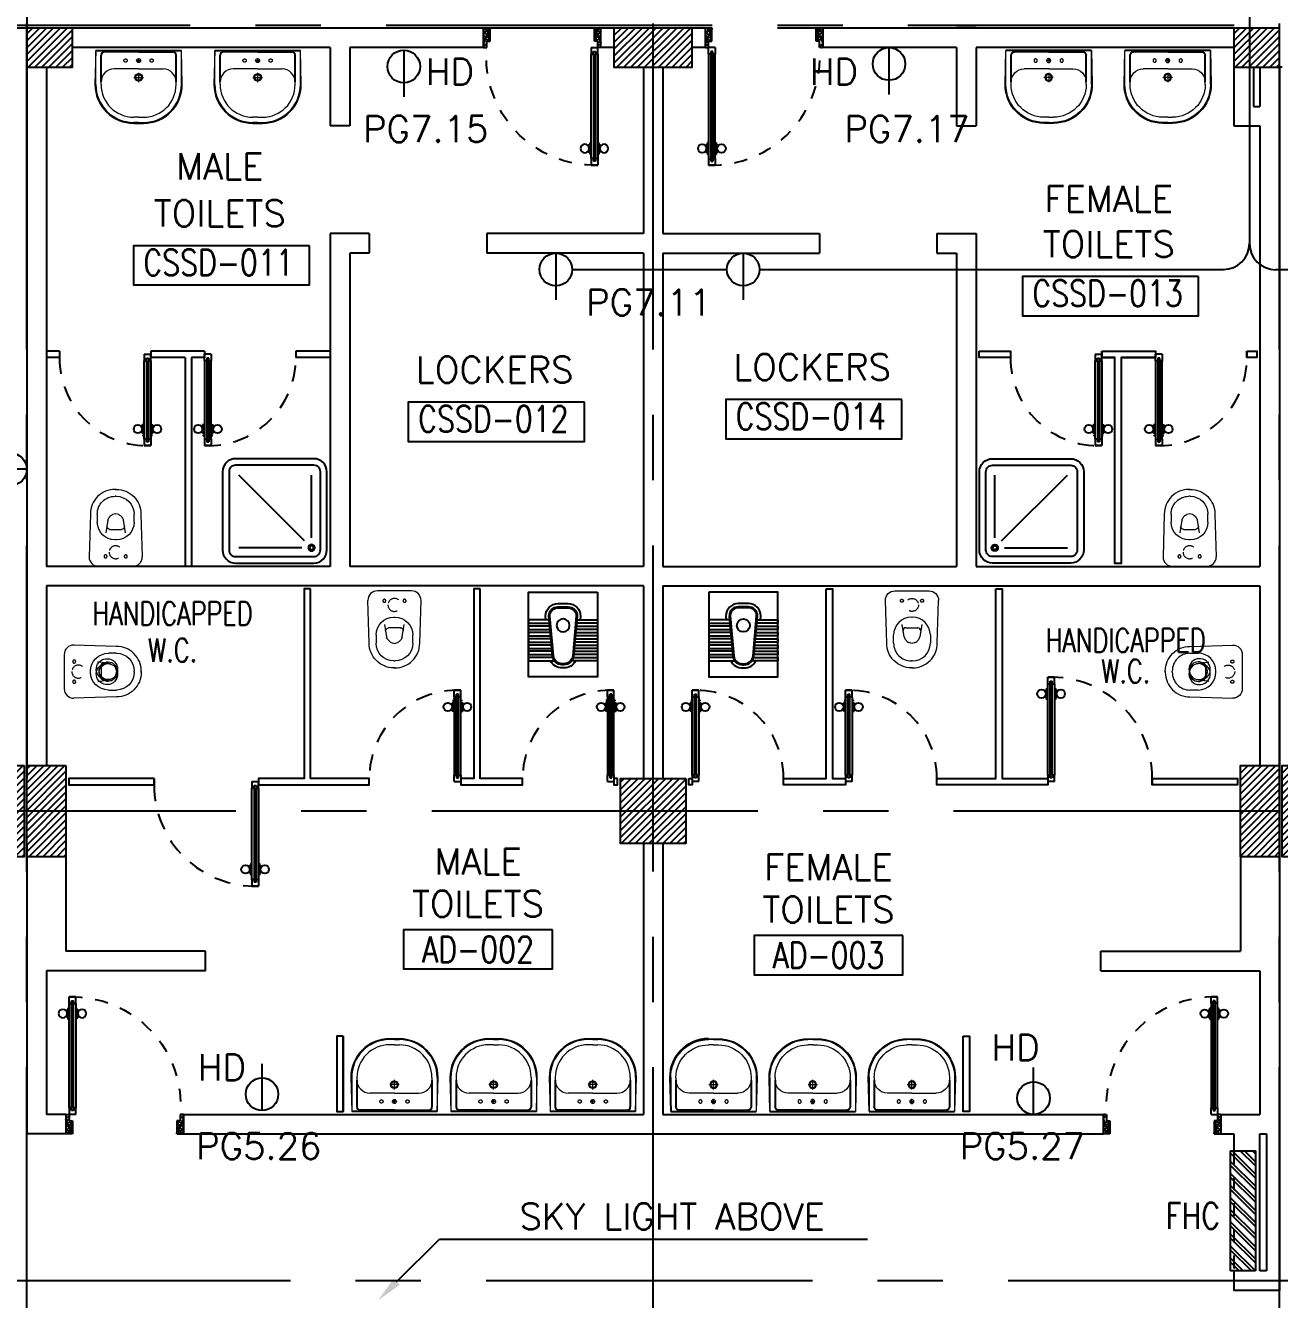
# Model space of a CAD drawing. Extents: x 0 to 93.3, y -13.5 to 76.8.
# Drawn here: x 38.99 to 48.6, y 23.26 to 33.02 of the extents above; entities that cross this region are included whole.
import ezdxf
from ezdxf.enums import TextEntityAlignment as Align

# ---------------------------------------------------------------- set-up
doc = ezdxf.new("R2010")
doc.units = 0
doc.header["$MEASUREMENT"] = 0
for name, pattern in [('CENTERX2', [4, 2.5, -0.5, 0.5, -0.5]), ('DASHED', [0.75, 0.5, -0.25]), ('HIDDEN', [0.375, 0.25, -0.125]), ('HIDDEN2', [0.1875, 0.125, -0.0625])]:
    doc.linetypes.add(name, pattern=pattern)
doc.layers.get('0').update_dxf_attribs({"color": 11, "linetype": 'CONTINUOUS'})
for name, color, linetype in [('A-JEERI', 11, 'CONTINUOUS'), ('AXES', 11, 'CENTERX2'), ('COL', 11, 'CONTINUOUS'), ('DOOR', 11, 'CONTINUOUS'), ('E-CLINE', 4, 'CONTINUOUS'), ('E-SOCKETS', 4, 'CONTINUOUS'), ('E-TRXT', 4, 'CONTINUOUS'), ('EJ', 11, 'CONTINUOUS'), ('FHC', 11, 'CONTINUOUS'), ('FIX', 11, 'CONTINUOUS'), ('HAT', 11, 'CONTINUOUS'), ('PART', 11, 'CONTINUOUS'), ('RM-BOX', 11, 'CONTINUOUS'), ('RM-IND', 11, 'CONTINUOUS'), ('RM-NAME', 11, 'CONTINUOUS'), ('RM-NO', 11, 'CONTINUOUS'), ('WALL', 11, 'CONTINUOUS')]:
    doc.layers.add(name, color=color, linetype=linetype)
doc.styles.add('ROMANS', font='ROMANS.shx', dxfattribs={"width": 0.6})

# ---------------------------------------------------------------- blocks, each defined once
blk = doc.blocks.new('DOOR90')
at = {"layer": 'DOOR', "color": 7, "linetype": 'ByBlock'}
for p, q in [((-150, 0), (0, 0)), ((-150, 0), (-150, -25)), ((0, -50), (-113.7, 0)), ((0, -50), (-40.1, 0)), ((0, -50), (0, 0)), ((-1000, -25), (-1050, -25)), ((-1050, -75), (-1050, -25)), ((-1050, -25), (-1050, -75)), ((-1000, -75), (-1050, -75)), ((-1000, -42), (-1020, -42)), ((-1020, -42), (-1020, -58)), ((-1000, -58), (-1020, -58)), ((-1000, -25), (-1000, -42)), ((-1000, -58), (-1000, -75)), ((-877.6, -17.8), (-967.6, -17.8)), ((-967.6, -25), (-967.6, -17.8)), ((-967.6, -75), (-967.6, -82.2)), ((-877.6, -82.2), (-967.6, -82.2)), ((-955, -8.8), (-890.2, -8.8)), ((-955, -17.8), (-955, -8.8)), ((-955, -17.8), (-890.2, -17.8)), ((-955, -82.2), (-890.2, -82.2)), ((-955, -82.2), (-955, -91.2)), ((-955, -91.2), (-890.2, -91.2)), ((-890.2, -17.8), (-890.2, -8.8)), ((-890.2, -82.2), (-890.2, -91.2)), ((-877.6, -25), (-877.6, -17.8)), ((-877.6, -75), (-877.6, -82.2)), ((-200, -25), (-150, -25)), ((-200, -42), (-200, -25)), ((-180, -42), (-200, -42)), ((-200, -58), (-180, -58)), ((-200, -75), (-200, -58)), ((-150, -75), (-200, -75)), ((-180, -58), (-180, -42)), ((-150, -25), (-100, -25)), ((-150, -75), (-150, -25)), ((-100, -25), (-100, -50)), ((0, -50), (-100, -36.6)), ((-100, -50), (0, -50)), ((-150, -875), (-100, -875)), ((-150, -900), (-150, -875)), ((0, -850), (-113.7, -900)), ((-100, -875), (-100, -850)), ((0, -850), (-100, -863.4)), ((-100, -850), (0, -850)), ((0, -850), (-40.1, -900)), ((0, -850), (0, -900)), ((-150, -900), (0, -900)), ((0, -900), (-150, -900))]:
    blk.add_line(p, q, dxfattribs=at)
at = {"layer": 'DOOR', "linetype": 'ByBlock'}
for p, q in [((-200, -25), (-1000, -25)), ((-200, -42), (-1000, -42)), ((-200, -58), (-1000, -58)), ((-1000, -75), (-200, -75))]:
    blk.add_line(p, q, dxfattribs=at)
at = {"layer": 'DOOR', "color": 7, "linetype": 'ByBlock'}
for centre in [(-922.6, 23.5), (-922.6, -123.5)]:
    blk.add_circle(centre, 32.4, dxfattribs=at)
for centre, radius, start, end in [((0, -50), 154.4, 161.10529, 166.28577), ((0, -50), 94.4, 148.01819, 180), ((0, -50), 134.4, 158.15985, 169.28002), ((0, -50), 114.4, 154.08384, 167.37743), ((0, -50), 74.4, 137.77643, 180), ((0, -50), 54.4, 113.20738, 180), ((0, -50), 34.4, 90, 180), ((0, -50), 14.4, 90, 180), ((0, -850), 134.4, 190.71998, 201.84015), ((0, -850), 94.4, 180, 211.98181), ((0, -850), 74.4, 180, 222.22357), ((0, -850), 54.4, 180, 246.79262), ((0, -850), 34.4, 180, 270), ((0, -850), 14.4, 180, 270), ((0, -850), 154.4, 193.71423, 198.89471)]:
    blk.add_arc(centre, radius, start, end, dxfattribs=at)
at = {"layer": 'DOOR', "linetype": 'HIDDEN', "ltscale": 0.5}
blk.add_arc((-222.2, -50), 828.2, 178.27012, 275.00304, dxfattribs=at)
blk = doc.blocks.new('WC')
at = {"layer": 'FIX', "lineweight": 20}
for p, q in [((475, 140.8), (538, 140.8)), ((339, 4.8), (339, -4.8)), ((394.8, 75.7), (490.4, 60.1)), ((533.7, 24.2), (539.5, 0)), ((539.5, 0), (533.7, -24.2)), ((674, 4.8), (674, -4.8)), ((490.4, -60.1), (394.8, -75.7)), ((538, -140.8), (475, -140.8)), ((213.2, -203.8), (210, -203.8))]:
    blk.add_line(p, q, dxfattribs=at)
at = {"layer": 'FIX', "linetype": 'Continuous', "lineweight": 20}
blk.add_line((420.1, -47.3), (420.4, 44.6), dxfattribs=at)
at = {"layer": 'FIX', "lineweight": 20}
for points in [[(210, -203.8, -0.414214), (137, -130.8), (137, 0), (137, 130.8, -0.414214), (210, 203.8)], [(727, -4.8), (727, 4.8, 0.414214), (538, 193.8), (210, 203.8)], [(727, 4.8), (727, -4.8, -0.414214), (538, -193.8), (210, -203.8)]]:
    blk.add_lwpolyline(points, format="xyb", dxfattribs=at)
at = {"layer": 'FIX', "linetype": 'HIDDEN2', "lineweight": 20, "ltscale": 0.3}
blk.add_circle((245, 0), 49.8, dxfattribs=at)
at = {"layer": 'FIX', "linetype": 'HIDDEN', "lineweight": 20, "ltscale": 0.05}
for centre in [(213.2, 77.5), (213.2, -77.5)]:
    blk.add_circle(centre, 11.6, dxfattribs=at)
at = {"layer": 'FIX', "lineweight": 20}
for centre, radius, start, end in [((475, 4.8), 136, 90, 180), ((538, 4.8), 136, 360, 90), ((464.4, -17.6), 82, 51.07583, 71.50405), ((473, -6.9), 68.2, 27.15318, 51.07583), ((475, -4.8), 136, 180, 270), ((464.4, 17.6), 82, 288.49595, 308.92417), ((473, 6.9), 68.2, 308.92417, 332.84682), ((538, -4.8), 136, 270, 0)]:
    blk.add_arc(centre, radius, start, end, dxfattribs=at)
at = {"layer": 'FIX', "linetype": 'Continuous', "lineweight": 20}
for centre, start, end in [((442.7, 45.5), 88.38785, 182.33379), ((442.4, -45.6), 177.66621, 271.61215)]:
    blk.add_arc(centre, 22.3, start, end, dxfattribs=at)
blk = doc.blocks.new('*X80')
at = {"color": 0}
for p, q in [((215908.6, 32308.3), (216361.3, 32761)), ((215908.6, 32361.3), (216308.2, 32761)), ((215908.6, 32414.3), (216255.2, 32761)), ((215908.6, 32467.4), (216202.2, 32761)), ((215908.6, 32520.4), (216149.1, 32761)), ((215908.6, 32573.4), (216096.1, 32761)), ((215908.6, 32626.5), (216043.1, 32761)), ((215908.6, 32679.5), (215990, 32761)), ((215908.6, 32732.5), (215937, 32761)), ((215914.3, 32261), (216408.6, 32755.2)), ((215967.3, 32261), (216408.6, 32702.2)), ((216020.4, 32261), (216408.6, 32649.2)), ((216073.4, 32261), (216408.6, 32596.1)), ((216126.4, 32261), (216408.6, 32543.1)), ((216179.5, 32261), (216408.6, 32490.1)), ((216232.5, 32261), (216408.6, 32437)), ((216285.5, 32261), (216408.6, 32384)), ((216338.6, 32261), (216408.6, 32331)), ((216391.6, 32261), (216408.6, 32277.9))]:
    blk.add_line(p, q, dxfattribs=at)
blk = doc.blocks.new('RM1')
at = {"layer": 'RM-BOX'}
blk.add_lwpolyline([(569.9, -200), (-569.9, -200), (-569.9, -500), (569.9, -500)], close=True, dxfattribs=at)
at = {"layer": 'RM-NAME', "style": 'ROMANS'}
for tag, p in [('ROOMNAME1', (0, 323.8)), ('ROOMNAME2', (0, 0))]:
    blk.add_attdef(tag, text='', height=200, dxfattribs=at).set_placement(p, align=Align.MIDDLE)
at = {"layer": 'RM-NO', "style": 'ROMANS', "width": 0.8}
blk.add_attdef('ROOMNO', text='', height=200, dxfattribs=at).set_placement((0, -350), align=Align.MIDDLE)
blk = doc.blocks.new('AWC')
at = {"layer": 'FIX'}
for p, q in [((-725.6, 265), (-725.6, 66.2)), ((-700, 265), (-725.6, 265)), ((-700, 78.8), (-700, 265)), ((-677.7, 265), (-677.7, 82.1)), ((-652.1, 265), (-677.7, 265)), ((-652.1, 84.4), (-652.1, 265)), ((-629.7, 265), (-629.7, 86.4)), ((-604.1, 265), (-629.7, 265)), ((-604.1, 88.8), (-604.1, 265)), ((-581.7, 265), (-581.7, 90.8)), ((-556.1, 265), (-581.7, 265)), ((-556.1, 93.2), (-556.1, 265)), ((-533.8, 265), (-533.8, 95.2)), ((-508.2, 265), (-533.8, 265)), ((-508.2, 97.5), (-508.2, 265)), ((-485.8, 265), (-485.8, 99.6)), ((-460.2, 265), (-485.8, 265)), ((-460.2, 101.9), (-460.2, 265)), ((-437.8, 265), (-437.8, 103.9)), ((-412.2, 265), (-437.8, 265)), ((-412.2, 106.3), (-412.2, 265)), ((-381.8, 108.7), (-687, 81.2)), ((-384, 133.6), (-412.2, 131.1)), ((-824.7, 0), (-824.7, 0)), ((-780.2, 6.5), (-780.2, -6.5)), ((-755.2, 6.5), (-755.2, -6.5)), ((-748.2, 6.5), (-748.2, -6.5)), ((-311.6, -38.7), (-311.6, 38.7)), ((-286.6, -38.7), (-286.6, 38.7)), ((-725.6, -265), (-725.6, -66.2)), ((-700, -78.8), (-700, -265)), ((-687, -81.2), (-381.6, -108.7)), ((-677.7, -265), (-677.7, -82.1)), ((-652.1, -84.4), (-652.1, -265)), ((-629.7, -265), (-629.7, -86.4)), ((-604.1, -88.8), (-604.1, -265)), ((-581.7, -265), (-581.7, -90.8)), ((-556.1, -93.2), (-556.1, -265)), ((-533.8, -265), (-533.8, -95.2)), ((-508.2, -97.5), (-508.2, -265)), ((-485.8, -265), (-485.8, -99.6)), ((-460.2, -101.9), (-460.2, -265)), ((-437.8, -265), (-437.8, -103.9)), ((-412.2, -106.3), (-412.2, -265)), ((-412.2, -131.1), (-383.8, -133.6)), ((-700, -265), (-725.6, -265)), ((-652.1, -265), (-677.7, -265)), ((-604.1, -265), (-629.7, -265)), ((-556.1, -265), (-581.7, -265)), ((-508.2, -265), (-533.8, -265)), ((-460.2, -265), (-485.8, -265)), ((-412.2, -265), (-437.8, -265))]:
    blk.add_line(p, q, dxfattribs=at)
at = {"layer": 'FIX', "color": 32}
for p, q in [((-381.1, 101.7), (-686.3, 74.2)), ((-318.6, -38.7), (-318.6, 38.7)), ((-686.3, -74.2), (-381, -101.7))]:
    blk.add_line(p, q, dxfattribs=at)
at = {"layer": 'FIX'}
blk.add_lwpolyline([(-198, 265), (-848, 265), (-848, -265), (-198, -265)], close=True, dxfattribs=at)
at = {"layer": 'FIX', "color": 32}
blk.add_circle((-453.8, 0), 50, dxfattribs=at)
at = {"layer": 'FIX'}
for centre, radius, start, end in [((-381.6, 38.7), 95, 0, 90.1311), ((-381.6, 38.7), 70, 0, 90.1311), ((-680.2, 6.5), 100, 117.0426, 180), ((-680.2, 6.5), 75, 95.2114, 180), ((-680.2, -6.5), 100, 180, 242.9574), ((-680.2, -6.5), 75, 180, 264.7886), ((-381.6, -38.7), 95, 270, 0), ((-381.6, -38.7), 70, 270, 0)]:
    blk.add_arc(centre, radius, start, end, dxfattribs=at)
at = {"layer": 'FIX', "color": 32}
for centre, radius, start, end in [((-381.6, 38.7), 63, 0, 90.1311), ((-680.2, 6.5), 68, 95.2114, 180), ((-680.2, -6.5), 68, 180, 264.7886), ((-381.6, -38.7), 63, 270, 0)]:
    blk.add_arc(centre, radius, start, end, dxfattribs=at)
blk = doc.blocks.new('SHR1')
at = {"layer": 'FIX'}
for p, q in [((-195.7, 195.7), (-700, 700)), ((-142.7, 217.7), (-142.7, 700)), ((-217.7, 142.7), (-700, 142.7))]:
    blk.add_line(p, q, dxfattribs=at)
for points in [[(-825, 125), (-825, 725, -0.414214), (-725, 825), (-125, 825, -0.414214), (-25, 725), (-25, 125, -0.414214), (-125, 25), (-725, 25, -0.414214)], [(-775, 125), (-775, 725, -0.414214), (-725, 775), (-125, 775, -0.414214), (-75, 725), (-75, 125, -0.414214), (-125, 75), (-725, 75, -0.414214)]]:
    blk.add_lwpolyline(points, format="xyb", close=True, dxfattribs=at)
for radius in [25, 15]:
    blk.add_circle((-142.7, 142.7), radius, dxfattribs=at)
blk = doc.blocks.new('C11')
at = {"layer": 'HAT'}
h = blk.add_hatch(dxfattribs=at)
h.set_pattern_fill('ANSI31', color=256, scale=300, style=0)
h.set_pattern_definition([(45, (-383765.23, -62181), (-26.5165043, 26.5165043), [])])
h.paths.add_polyline_path([(-20, 350), (-20, 700), (-320, 700), (-320, 350)])
h.paths.add_polyline_path([(-320, 0), (-20, 0), (-20, 350), (-320, 350)])
h = blk.add_hatch(dxfattribs=at)
h.set_pattern_fill('ANSI31', color=256, scale=300, style=0)
h.set_pattern_definition([(45, (-383445.23, -62181), (-26.5165043, 26.5165043), [])])
h.paths.add_polyline_path([(300, 350), (300, 700), (0, 700), (0, 350)])
h.paths.add_polyline_path([(0, 0), (300, 0), (300, 350), (0, 350)])
at = {"layer": 'COL'}
for points in [[(-20, 700), (-20, 0), (-320, 0), (-320, 700)], [(300, 700), (300, 0), (0, 0), (0, 700)]]:
    blk.add_lwpolyline(points, close=True, dxfattribs=at)
blk = doc.blocks.new('LAV-003')
at = {"layer": 'FIX', "linetype": 'ByBlock'}
blk.add_line((-327.5, -25), (327.5, -25), dxfattribs=at)
at = {"layer": 'FIX', "linetype": 'Continuous', "lineweight": 20}
for p, q in [((-327.5, -285), (-327.5, -25)), ((327.5, -285), (327.5, -25)), ((0, -165), (-187.5, -165)), ((0, -165), (187.5, -165)), ((-287.5, -285), (-287.5, -265)), ((287.5, -285), (287.5, -265)), ((0, -535), (-37.5, -535)), ((0, -575), (-37.5, -575)), ((0, -535), (37.5, -535)), ((0, -575), (37.5, -575))]:
    blk.add_line(p, q, dxfattribs=at)
at = {"layer": 'FIX', "linetype": 'ByBlock', "ltscale": 0.3}
for p, q in [((-287.5, -265), (-287.5, -60)), ((0, -35), (-262.5, -35)), ((0, -35), (262.5, -35)), ((287.5, -265), (287.5, -60))]:
    blk.add_line(p, q, dxfattribs=at)
at = {"layer": 'FIX', "lineweight": 20}
for p, q in [((0, -85.4), (0, -116.5)), ((-15.6, -100.9), (15.5, -100.9))]:
    blk.add_line(p, q, dxfattribs=at)
at = {"layer": 'FIX', "linetype": 'DASHED', "lineweight": 20, "ltscale": 0.04}
for p, q in [((0, -193.9), (0, -266.1)), ((-35.7, -230.5), (36.6, -230.5))]:
    blk.add_line(p, q, dxfattribs=at)
at = {"layer": 'FIX', "linetype": 'Continuous', "lineweight": 20}
blk.add_lwpolyline([(294.8, -25), (0, -25), (-327.5, -25), (-334.5, -285, 0.414214), (-37.5, -582), (0, -582), (37.5, -582, 0.414214), (334.5, -285), (327.5, -25), (0, -25)], format="xyb", dxfattribs=at)
at = {"layer": 'FIX', "linetype": 'HIDDEN', "lineweight": 20, "ltscale": 0.05}
for centre in [(-100, -100.9), (100, -100.9)]:
    blk.add_circle(centre, 12.4, dxfattribs=at)
at = {"layer": 'FIX', "lineweight": 20}
for centre, radius in [((0, -100.9), 15.5), ((0.5, -230), 29.5), ((0.5, -230), 22.5)]:
    blk.add_circle(centre, radius, dxfattribs=at)
at = {"layer": 'FIX', "linetype": 'ByBlock', "ltscale": 0.3}
for centre, start, end in [((-262.5, -60), 90, 180), ((262.5, -60), 0, 90)]:
    blk.add_arc(centre, 25, start, end, dxfattribs=at)
at = {"layer": 'FIX', "linetype": 'Continuous', "lineweight": 20}
for centre, radius, start, end in [((-187.5, -265), 100, 90, 180), ((187.5, -265), 100, 0, 90), ((-37.5, -285), 290, 180, 270), ((-37.5, -285), 250, 180, 270), ((37.5, -285), 290, 270, 0), ((37.5, -285), 250, 270, 0)]:
    blk.add_arc(centre, radius, start, end, dxfattribs=at)
blk = doc.blocks.new('S110')
at = {"layer": 'E-SOCKETS'}
blk.add_line((0, 0), (358.3, 0), dxfattribs=at)
blk.add_circle((125, 0), 125, dxfattribs=at)

msp = doc.modelspace()

# ---------------------------------------------------------------- hatches: boundary and pattern name
at = {"layer": 'FHC', "linetype": 'ByBlock', "ltscale": 0.3}
h = msp.add_hatch(dxfattribs=at)
h.set_pattern_fill('ANSI32', color=11, scale=175, angle=90, style=0)
h.set_pattern_definition([(135, (79.46555, -208.72118), (-0.046403882, -0.046403882), []), (135, (79.46555, -208.690244), (-0.046403882, -0.046403882), [])])
h.paths.add_polyline_path([(48.4145, 24.395), (48.2245, 24.395), (48.2245, 23.475), (48.4145, 23.475)])
h.paths.add_polyline_path([(48.8357, 23.2624), (48.4148, 23.2624), (48.4148, 23.5249), (48.8357, 23.5249)], flags=9)
at = {"layer": 'HAT'}
h = msp.add_hatch(dxfattribs=at)
h.set_pattern_fill('ANSI31', color=256, scale=0.3, style=0)
h.set_pattern_definition([(45, (-344.395687, -5.831), (-0.0265165043, 0.0265165043), [])])
h.paths.add_polyline_path([(38.9995, 32.7), (39.3495, 32.7), (39.3495, 33), (38.9995, 33)])
h = msp.add_hatch(dxfattribs=at)
h.set_pattern_fill('ANSI31', color=256, scale=0.3, style=0)
h.set_pattern_definition([(45, (-314.745687, -5.831), (-0.0265165043, 0.0265165043), [])])
h.paths.add_polyline_path([(43.7995, 32.7), (43.7995, 33), (43.4995, 33), (43.4995, 32.7)])
h.paths.add_polyline_path([(44.0995, 32.7), (44.0995, 33), (43.7995, 33), (43.7995, 32.7)])
h = msp.add_hatch(dxfattribs=at)
h.set_pattern_fill('ANSI31', color=256, scale=0.3, style=0)
h.set_pattern_definition([(45, (-335.145687, -5.831), (-0.0265165043, 0.0265165043), [])])
h.paths.add_polyline_path([(48.2495, 32.7), (48.5995, 32.7), (48.5995, 33), (48.2495, 33)])

# ---------------------------------------------------------------- linework, layer by layer
at = {"layer": 'AXES'}
for p, q in [((43.7995, -1.4643), (43.7995, 76.0748)), ((38.9995, -1.4643), (38.9995, 75.7248)), ((48.5995, -1.4643), (48.5995, 75.7248)), ((92.2523, 33.02), (22.7795, 33.02)), ((92.2523, 33), (22.7795, 33)), ((92.6023, 27), (22.7795, 27)), ((81.0195, 23.4), (6.5595, 23.4))]:
    msp.add_line(p, q, dxfattribs=at)
at = {"layer": 'COL'}
for points in [[(38.9995, 33), (38.9995, 32.7), (39.3495, 32.7), (39.3495, 33)], [(44.0995, 33), (43.4995, 33), (43.4995, 32.7), (44.0995, 32.7)], [(48.2495, 33), (48.2495, 32.7), (48.5995, 32.7), (48.5995, 33)], [(44.0495, 27.25), (44.0495, 26.75), (43.5495, 26.75), (43.5495, 27.25)]]:
    msp.add_lwpolyline(points, close=True, dxfattribs=at)
at = {"layer": 'DOOR', "color": 0}
msp.add_line((48.6195, 32.7), (48.5995, 32.7), dxfattribs=at)
at = {"layer": 'DOOR', "linetype": 'ByBlock'}
for p, q in [((39.8995, 30.5), (39.8995, 30.45)), ((39.8995, 30.5), (39.9495, 30.5)), ((39.9165, 30.45), (39.9165, 30.47)), ((39.9165, 30.47), (39.9325, 30.47)), ((39.9325, 30.47), (39.9325, 30.45)), ((39.9495, 30.45), (39.9495, 30.5)), ((40.362, 30.45), (40.362, 30.5)), ((40.412, 30.5), (40.362, 30.5)), ((40.379, 30.47), (40.379, 30.45)), ((40.395, 30.47), (40.379, 30.47)), ((40.395, 30.45), (40.395, 30.47)), ((40.412, 30.5), (40.412, 30.45)), ((47.187, 30.5), (47.187, 30.45)), ((47.187, 30.5), (47.237, 30.5)), ((47.204, 30.45), (47.204, 30.47)), ((47.204, 30.47), (47.22, 30.47)), ((47.22, 30.47), (47.22, 30.45)), ((47.237, 30.45), (47.237, 30.5)), ((47.6495, 30.45), (47.6495, 30.5)), ((47.6995, 30.5), (47.6495, 30.5)), ((47.6665, 30.47), (47.6665, 30.45)), ((47.6825, 30.47), (47.6665, 30.47)), ((47.6825, 30.45), (47.6825, 30.47)), ((47.6995, 30.5), (47.6995, 30.45)), ((39.8995, 29.85), (39.8995, 30.45)), ((39.8995, 30.45), (39.9165, 30.45)), ((39.9165, 30.45), (39.9165, 29.85)), ((39.9325, 30.45), (39.9325, 29.85)), ((39.9325, 30.45), (39.9495, 30.45)), ((39.9495, 30.45), (39.9495, 29.85)), ((40.362, 30.45), (40.362, 29.85)), ((40.379, 30.45), (40.362, 30.45)), ((40.379, 30.45), (40.379, 29.85)), ((40.395, 30.45), (40.395, 29.85)), ((40.412, 30.45), (40.395, 30.45)), ((40.412, 29.85), (40.412, 30.45)), ((47.187, 29.85), (47.187, 30.45)), ((47.187, 30.45), (47.204, 30.45)), ((47.204, 30.45), (47.204, 29.85)), ((47.22, 30.45), (47.22, 29.85)), ((47.22, 30.45), (47.237, 30.45)), ((47.237, 30.45), (47.237, 29.85)), ((47.6495, 30.45), (47.6495, 29.85)), ((47.6665, 30.45), (47.6495, 30.45)), ((47.6665, 30.45), (47.6665, 29.85)), ((47.6825, 30.45), (47.6825, 29.85)), ((47.6995, 30.45), (47.6825, 30.45)), ((47.6995, 29.85), (47.6995, 30.45)), ((39.8923, 29.9598), (39.8833, 29.9598)), ((39.8833, 29.895), (39.8833, 29.9598)), ((39.8923, 29.895), (39.8833, 29.895)), ((39.8923, 29.895), (39.8923, 29.9598)), ((39.8995, 29.8824), (39.8923, 29.8824)), ((39.8923, 29.8724), (39.8923, 29.8824)), ((39.9495, 29.8824), (39.9567, 29.8824)), ((39.9567, 29.9598), (39.9657, 29.9598)), ((39.9567, 29.895), (39.9567, 29.9598)), ((39.9567, 29.895), (39.9657, 29.895)), ((39.9567, 29.8724), (39.9567, 29.8824)), ((39.9657, 29.895), (39.9657, 29.9598)), ((40.3548, 29.9598), (40.3458, 29.9598)), ((40.3458, 29.895), (40.3458, 29.9598)), ((40.3548, 29.895), (40.3458, 29.895)), ((40.3548, 29.895), (40.3548, 29.9598)), ((40.362, 29.8824), (40.3548, 29.8824)), ((40.3548, 29.8724), (40.3548, 29.8824)), ((40.412, 29.8824), (40.4192, 29.8824)), ((40.4192, 29.9598), (40.4282, 29.9598)), ((40.4192, 29.895), (40.4192, 29.9598)), ((40.4192, 29.895), (40.4282, 29.895)), ((40.4192, 29.8724), (40.4192, 29.8824)), ((40.4282, 29.895), (40.4282, 29.9598)), ((47.1798, 29.9598), (47.1708, 29.9598)), ((47.1708, 29.895), (47.1708, 29.9598)), ((47.1798, 29.895), (47.1708, 29.895)), ((47.1798, 29.895), (47.1798, 29.9598)), ((47.187, 29.8824), (47.1798, 29.8824)), ((47.1798, 29.8724), (47.1798, 29.8824)), ((47.237, 29.8824), (47.2442, 29.8824)), ((47.2442, 29.9598), (47.2532, 29.9598)), ((47.2442, 29.895), (47.2442, 29.9598)), ((47.2442, 29.895), (47.2532, 29.895)), ((47.2442, 29.8724), (47.2442, 29.8824)), ((47.2532, 29.895), (47.2532, 29.9598)), ((47.6423, 29.9598), (47.6333, 29.9598)), ((47.6333, 29.895), (47.6333, 29.9598)), ((47.6423, 29.895), (47.6333, 29.895)), ((47.6423, 29.895), (47.6423, 29.9598)), ((47.6495, 29.8824), (47.6423, 29.8824)), ((47.6423, 29.8724), (47.6423, 29.8824)), ((47.6995, 29.8824), (47.7067, 29.8824)), ((47.7067, 29.9598), (47.7157, 29.9598)), ((47.7067, 29.895), (47.7067, 29.9598)), ((47.7067, 29.895), (47.7157, 29.895)), ((47.7067, 29.8724), (47.7067, 29.8824)), ((47.7157, 29.895), (47.7157, 29.9598)), ((39.8995, 29.8724), (39.8923, 29.8724)), ((39.9165, 29.85), (39.8995, 29.85)), ((39.8995, 29.85), (39.8995, 29.8)), ((39.9495, 29.8), (39.8995, 29.8)), ((39.8995, 29.8), (39.9495, 29.8)), ((39.9165, 29.85), (39.9165, 29.83)), ((39.9325, 29.83), (39.9165, 29.83)), ((39.9495, 29.85), (39.9325, 29.85)), ((39.9325, 29.85), (39.9325, 29.83)), ((39.9495, 29.8724), (39.9567, 29.8724)), ((39.9495, 29.85), (39.9495, 29.8)), ((40.362, 29.8724), (40.3548, 29.8724)), ((40.362, 29.85), (40.379, 29.85)), ((40.362, 29.85), (40.362, 29.8)), ((40.362, 29.8), (40.412, 29.8)), ((40.412, 29.8), (40.362, 29.8)), ((40.379, 29.85), (40.379, 29.83)), ((40.379, 29.83), (40.395, 29.83)), ((40.395, 29.85), (40.412, 29.85)), ((40.395, 29.85), (40.395, 29.83)), ((40.412, 29.8724), (40.4192, 29.8724)), ((40.412, 29.85), (40.412, 29.8)), ((47.187, 29.8724), (47.1798, 29.8724)), ((47.204, 29.85), (47.187, 29.85)), ((47.187, 29.85), (47.187, 29.8)), ((47.204, 29.85), (47.204, 29.83)), ((47.237, 29.85), (47.22, 29.85)), ((47.22, 29.85), (47.22, 29.83)), ((47.237, 29.8724), (47.2442, 29.8724)), ((47.237, 29.85), (47.237, 29.8)), ((47.6495, 29.8724), (47.6423, 29.8724)), ((47.6495, 29.85), (47.6665, 29.85)), ((47.6495, 29.85), (47.6495, 29.8)), ((47.6495, 29.8), (47.6995, 29.8)), ((47.6995, 29.8), (47.6495, 29.8)), ((47.6665, 29.85), (47.6665, 29.83)), ((47.6665, 29.83), (47.6825, 29.83)), ((47.6825, 29.85), (47.6995, 29.85)), ((47.6825, 29.85), (47.6825, 29.83)), ((47.6995, 29.8724), (47.7067, 29.8724)), ((47.6995, 29.85), (47.6995, 29.8)), ((46.8245, 28.025), (46.8745, 28.025)), ((46.8745, 28.025), (46.8245, 28.025)), ((46.8245, 27.975), (46.8245, 28.025)), ((46.8745, 27.975), (46.8745, 28.025)), ((42.3245, 27.925), (42.2745, 27.925)), ((42.2745, 27.925), (42.3245, 27.925)), ((42.2745, 27.875), (42.2745, 27.925)), ((42.3245, 27.875), (42.3245, 27.925)), ((43.4995, 27.925), (43.4495, 27.925)), ((43.4495, 27.925), (43.4995, 27.925)), ((43.4495, 27.875), (43.4495, 27.925)), ((43.4995, 27.875), (43.4995, 27.925)), ((44.0995, 27.925), (44.1495, 27.925)), ((44.1495, 27.925), (44.0995, 27.925)), ((44.0995, 27.875), (44.0995, 27.925)), ((44.1495, 27.875), (44.1495, 27.925)), ((45.2745, 27.925), (45.3245, 27.925)), ((45.3245, 27.925), (45.2745, 27.925)), ((45.2745, 27.875), (45.2745, 27.925)), ((45.3245, 27.875), (45.3245, 27.925)), ((46.8173, 27.93), (46.8083, 27.93)), ((46.8083, 27.93), (46.8083, 27.8652)), ((46.8245, 27.9426), (46.8173, 27.9426)), ((46.8173, 27.8526), (46.8173, 27.9426)), ((46.8173, 27.93), (46.8173, 27.8652)), ((46.8245, 27.275), (46.8245, 27.975)), ((46.8245, 27.975), (46.8415, 27.975)), ((46.8415, 27.995), (46.8575, 27.995)), ((46.8415, 27.975), (46.8415, 27.995)), ((46.8415, 27.275), (46.8415, 27.975)), ((46.8575, 27.975), (46.8575, 27.995)), ((46.8575, 27.275), (46.8575, 27.975)), ((46.8575, 27.975), (46.8745, 27.975)), ((46.8745, 27.975), (46.8745, 27.275)), ((46.8745, 27.9426), (46.8817, 27.9426)), ((46.8817, 27.8526), (46.8817, 27.9426)), ((46.8817, 27.93), (46.8907, 27.93)), ((46.8817, 27.93), (46.8817, 27.8652)), ((46.8907, 27.93), (46.8907, 27.8652)), ((42.2673, 27.83), (42.2583, 27.83)), ((42.2583, 27.83), (42.2583, 27.7652)), ((42.2673, 27.8526), (42.2673, 27.8426)), ((42.2745, 27.8526), (42.2673, 27.8526)), ((42.2745, 27.8426), (42.2673, 27.8426)), ((42.2673, 27.83), (42.2673, 27.7652)), ((42.2745, 27.875), (42.2745, 27.275)), ((42.2915, 27.875), (42.2745, 27.875)), ((42.3075, 27.895), (42.2915, 27.895)), ((42.2915, 27.875), (42.2915, 27.895)), ((42.2915, 27.275), (42.2915, 27.875)), ((42.3075, 27.875), (42.3075, 27.895)), ((42.3245, 27.875), (42.3075, 27.875)), ((42.3075, 27.275), (42.3075, 27.875)), ((42.3245, 27.275), (42.3245, 27.875)), ((42.3245, 27.8526), (42.3317, 27.8526)), ((42.3245, 27.8426), (42.3317, 27.8426)), ((42.3317, 27.8526), (42.3317, 27.8426)), ((42.3317, 27.83), (42.3407, 27.83)), ((42.3317, 27.83), (42.3317, 27.7652)), ((42.3407, 27.83), (42.3407, 27.7652)), ((43.4423, 27.83), (43.4333, 27.83)), ((43.4333, 27.83), (43.4333, 27.7652)), ((43.4423, 27.8526), (43.4423, 27.8426)), ((43.4495, 27.8526), (43.4423, 27.8526)), ((43.4495, 27.8426), (43.4423, 27.8426)), ((43.4423, 27.83), (43.4423, 27.7652)), ((43.4495, 27.875), (43.4495, 27.275)), ((43.4665, 27.875), (43.4495, 27.875)), ((43.4825, 27.895), (43.4665, 27.895)), ((43.4665, 27.875), (43.4665, 27.895)), ((43.4665, 27.275), (43.4665, 27.875)), ((43.4825, 27.875), (43.4825, 27.895)), ((43.4995, 27.875), (43.4825, 27.875)), ((43.4825, 27.275), (43.4825, 27.875)), ((43.4995, 27.275), (43.4995, 27.875)), ((43.4995, 27.8526), (43.5067, 27.8526)), ((43.4995, 27.8426), (43.5067, 27.8426)), ((43.5067, 27.8526), (43.5067, 27.8426)), ((43.5067, 27.83), (43.5157, 27.83)), ((43.5067, 27.83), (43.5067, 27.7652)), ((43.5157, 27.83), (43.5157, 27.7652)), ((44.0923, 27.83), (44.0833, 27.83)), ((44.0833, 27.83), (44.0833, 27.7652)), ((44.0923, 27.8526), (44.0923, 27.8426)), ((44.0995, 27.8526), (44.0923, 27.8526)), ((44.0995, 27.8426), (44.0923, 27.8426)), ((44.0923, 27.83), (44.0923, 27.7652)), ((44.0995, 27.275), (44.0995, 27.875)), ((44.0995, 27.875), (44.1165, 27.875)), ((44.1165, 27.895), (44.1325, 27.895)), ((44.1165, 27.875), (44.1165, 27.895)), ((44.1165, 27.275), (44.1165, 27.875)), ((44.1325, 27.875), (44.1325, 27.895)), ((44.1325, 27.275), (44.1325, 27.875)), ((44.1325, 27.875), (44.1495, 27.875)), ((44.1495, 27.875), (44.1495, 27.275)), ((44.1495, 27.8526), (44.1567, 27.8526)), ((44.1495, 27.8426), (44.1567, 27.8426)), ((44.1567, 27.8526), (44.1567, 27.8426)), ((44.1567, 27.83), (44.1657, 27.83)), ((44.1567, 27.83), (44.1567, 27.7652)), ((44.1657, 27.83), (44.1657, 27.7652)), ((45.2673, 27.83), (45.2583, 27.83)), ((45.2583, 27.83), (45.2583, 27.7652)), ((45.2673, 27.8526), (45.2673, 27.8426)), ((45.2745, 27.8526), (45.2673, 27.8526)), ((45.2745, 27.8426), (45.2673, 27.8426)), ((45.2673, 27.83), (45.2673, 27.7652)), ((45.2745, 27.275), (45.2745, 27.875)), ((45.2745, 27.875), (45.2915, 27.875)), ((45.2915, 27.895), (45.3075, 27.895)), ((45.2915, 27.875), (45.2915, 27.895)), ((45.2915, 27.275), (45.2915, 27.875)), ((45.3075, 27.875), (45.3075, 27.895)), ((45.3075, 27.275), (45.3075, 27.875)), ((45.3075, 27.875), (45.3245, 27.875)), ((45.3245, 27.875), (45.3245, 27.275)), ((45.3245, 27.8526), (45.3317, 27.8526)), ((45.3245, 27.8426), (45.3317, 27.8426)), ((45.3317, 27.8526), (45.3317, 27.8426)), ((45.3317, 27.83), (45.3407, 27.83)), ((45.3317, 27.83), (45.3317, 27.7652)), ((45.3407, 27.83), (45.3407, 27.7652)), ((46.8173, 27.8652), (46.8083, 27.8652)), ((46.8245, 27.8526), (46.8173, 27.8526)), ((46.8745, 27.8526), (46.8817, 27.8526)), ((46.8817, 27.8652), (46.8907, 27.8652)), ((42.2673, 27.7652), (42.2583, 27.7652)), ((42.3317, 27.7652), (42.3407, 27.7652)), ((43.4423, 27.7652), (43.4333, 27.7652)), ((43.5067, 27.7652), (43.5157, 27.7652)), ((44.0923, 27.7652), (44.0833, 27.7652)), ((44.1567, 27.7652), (44.1657, 27.7652)), ((45.2673, 27.7652), (45.2583, 27.7652)), ((45.3317, 27.7652), (45.3407, 27.7652)), ((42.2745, 27.225), (42.2745, 27.275)), ((42.2745, 27.275), (42.2915, 27.275)), ((42.2915, 27.275), (42.2915, 27.255)), ((42.2915, 27.255), (42.3075, 27.255)), ((42.3075, 27.255), (42.3075, 27.275)), ((42.3075, 27.275), (42.3245, 27.275)), ((42.3245, 27.275), (42.3245, 27.225)), ((43.4495, 27.225), (43.4495, 27.275)), ((43.4495, 27.275), (43.4665, 27.275)), ((43.4665, 27.275), (43.4665, 27.255)), ((43.4665, 27.255), (43.4825, 27.255)), ((43.4825, 27.255), (43.4825, 27.275)), ((43.4825, 27.275), (43.4995, 27.275)), ((43.4995, 27.275), (43.4995, 27.225)), ((44.0995, 27.275), (44.0995, 27.225)), ((44.1165, 27.275), (44.0995, 27.275)), ((44.1165, 27.255), (44.1165, 27.275)), ((44.1325, 27.255), (44.1165, 27.255)), ((44.1325, 27.275), (44.1325, 27.255)), ((44.1495, 27.275), (44.1325, 27.275)), ((44.1495, 27.225), (44.1495, 27.275)), ((45.2745, 27.275), (45.2745, 27.225)), ((45.2915, 27.275), (45.2745, 27.275)), ((45.2915, 27.255), (45.2915, 27.275)), ((45.3075, 27.255), (45.2915, 27.255)), ((45.3075, 27.275), (45.3075, 27.255)), ((45.3245, 27.275), (45.3075, 27.275)), ((45.3245, 27.225), (45.3245, 27.275)), ((46.8245, 27.275), (46.8245, 27.225)), ((46.8415, 27.275), (46.8245, 27.275)), ((46.8415, 27.255), (46.8415, 27.275)), ((46.8575, 27.255), (46.8415, 27.255)), ((46.8575, 27.275), (46.8575, 27.255)), ((46.8745, 27.275), (46.8575, 27.275)), ((46.8745, 27.225), (46.8745, 27.275)), ((40.7245, 27.225), (40.7245, 27.175)), ((40.7245, 27.225), (40.7745, 27.225)), ((40.7245, 27.175), (40.7415, 27.175)), ((40.7245, 26.475), (40.7245, 27.175)), ((40.7415, 27.175), (40.7415, 27.195)), ((40.7415, 27.195), (40.7575, 27.195)), ((40.7415, 27.175), (40.7415, 26.475)), ((40.7575, 27.195), (40.7575, 27.175)), ((40.7575, 27.175), (40.7745, 27.175)), ((40.7575, 27.175), (40.7575, 26.475)), ((40.7745, 27.175), (40.7745, 27.225)), ((40.7745, 27.175), (40.7745, 26.475)), ((42.2745, 27.225), (42.3245, 27.225)), ((43.4495, 27.225), (43.4995, 27.225)), ((44.1495, 27.225), (44.0995, 27.225)), ((45.3245, 27.225), (45.2745, 27.225)), ((46.8745, 27.225), (46.8245, 27.225)), ((40.7173, 26.5848), (40.7083, 26.5848)), ((40.7083, 26.52), (40.7083, 26.5848)), ((40.7245, 26.5974), (40.7173, 26.5974)), ((40.7173, 26.5974), (40.7173, 26.5074)), ((40.7173, 26.52), (40.7173, 26.5848)), ((40.7745, 26.5974), (40.7817, 26.5974)), ((40.7817, 26.5974), (40.7817, 26.5074)), ((40.7817, 26.5848), (40.7907, 26.5848)), ((40.7817, 26.52), (40.7817, 26.5848)), ((40.7907, 26.52), (40.7907, 26.5848)), ((40.7173, 26.52), (40.7083, 26.52)), ((40.7245, 26.5074), (40.7173, 26.5074)), ((40.7415, 26.475), (40.7245, 26.475)), ((40.7245, 26.475), (40.7245, 26.425)), ((40.7415, 26.475), (40.7415, 26.455)), ((40.7745, 26.475), (40.7575, 26.475)), ((40.7575, 26.475), (40.7575, 26.455)), ((40.7745, 26.5074), (40.7817, 26.5074)), ((40.7745, 26.475), (40.7745, 26.425)), ((40.7817, 26.52), (40.7907, 26.52)), ((40.7745, 26.425), (40.7245, 26.425)), ((40.7245, 26.425), (40.7745, 26.425)), ((40.7575, 26.455), (40.7415, 26.455))]:
    msp.add_line(p, q, dxfattribs=at)
at = {"layer": 'DOOR', "color": 97, "linetype": 'ByBlock'}
for p, q in [((47.237, 29.8), (47.187, 29.8)), ((47.187, 29.8), (47.237, 29.8)), ((47.22, 29.83), (47.204, 29.83))]:
    msp.add_line(p, q, dxfattribs=at)
at = {"layer": 'DOOR', "linetype": 'ByBlock'}
for centre in [(39.851, 29.9274), (39.9981, 29.9274), (40.3135, 29.9274), (40.4606, 29.9274), (47.1385, 29.9274), (47.2856, 29.9274), (47.601, 29.9274), (47.7481, 29.9274), (46.776, 27.8976), (46.9231, 27.8976), (42.226, 27.7976), (42.3731, 27.7976), (43.401, 27.7976), (43.5481, 27.7976), (44.051, 27.7976), (44.1981, 27.7976), (45.226, 27.7976), (45.3731, 27.7976), (40.676, 26.5524), (40.8231, 26.5524)]:
    msp.add_circle(centre, 0.0324, dxfattribs=at)
at = {"layer": 'DOOR', "linetype": 'HIDDEN', "ltscale": 0.5}
for centre, radius, start, end in [((39.9245, 30.4745), 0.675, 179.96077, 272.12255), ((40.387, 30.4745), 0.675, 267.87745, 0.03923), ((47.212, 30.4745), 0.675, 179.96077, 272.12255), ((47.6745, 30.4745), 0.675, 267.87745, 0.03923), ((46.8495, 27.2504), 0.775, 359.97019, 91.84857), ((42.2995, 27.2505), 0.675, 87.87745, 180.03923), ((43.4745, 27.2505), 0.675, 87.87745, 180.03923), ((44.1245, 27.2505), 0.675, 359.96077, 92.12255), ((45.2995, 27.2505), 0.675, 359.96077, 92.12255), ((40.7495, 27.1996), 0.775, 179.97019, 271.84857)]:
    msp.add_arc(centre, radius, start, end, dxfattribs=at)
at = {"layer": 'E-CLINE'}
for p, q in [((48.3695, 37.5753), (48.3695, 31.3485)), ((43.1786, 31.15), (44.3652, 31.15)), ((44.6152, 31.15), (48.1695, 31.15)), ((48.7695, 31.1485), (48.5695, 31.1485))]:
    msp.add_line(p, q, dxfattribs=at)
for centre, start, end in [((48.1695, 31.35), 270, 0), ((48.5695, 31.3485), 180, 270)]:
    msp.add_arc(centre, 0.2, start, end, dxfattribs=at)
at = {"layer": 'E-SOCKETS'}
for p, q in [((41.8882, 32.8307), (41.8882, 32.4723)), ((45.6069, 32.85), (45.6069, 32.4917)), ((43.0536, 31.275), (43.0536, 30.9167)), ((44.4902, 31.275), (44.4902, 30.9167))]:
    msp.add_line(p, q, dxfattribs=at)
for centre in [(41.8882, 32.7057), (45.6069, 32.725), (43.0536, 31.15), (44.4902, 31.15)]:
    msp.add_circle(centre, 0.125, dxfattribs=at)
at = {"layer": 'FHC', "linetype": 'ByBlock', "ltscale": 0.3}
for p, q in [((48.2245, 23.475), (48.2245, 24.395)), ((48.2245, 24.395), (48.4145, 24.395)), ((48.4145, 24.395), (48.4145, 23.475)), ((48.4145, 23.475), (48.2245, 23.475))]:
    msp.add_line(p, q, dxfattribs=at)
at = {"layer": 'FHC', "color": 250, "linetype": 'HIDDEN', "ltscale": 0.25}
msp.add_line((48.2495, 24.394), (48.2495, 23.4762), dxfattribs=at)
at = {"layer": 'FIX', "color": 32, "linetype": 'ByBlock', "ltscale": 0.3}
msp.add_line((43.9275, 24.958), (43.9345, 24.698), dxfattribs=at)
at = {"layer": 'FIX'}
msp.add_lwpolyline([(47.0995, 29, -0.414214), (46.9995, 28.9)], format="xyb", dxfattribs=at)
at = {"layer": 'FIX', "color": 32, "linetype": 'ByBlock', "ltscale": 0.3}
msp.add_arc((44.2245, 24.958), 0.297, 90, 180, dxfattribs=at)
at = {"layer": 'PART'}
for p, q in [((39.2495, 30.525), (39.1495, 30.525)), ((39.2495, 30.475), (39.1495, 30.475)), ((39.2495, 30.525), (39.2495, 30.475)), ((40.362, 30.525), (39.9495, 30.525)), ((39.9495, 30.525), (39.9495, 30.475)), ((40.212, 30.475), (39.9495, 30.475)), ((40.212, 30.475), (40.212, 28.875)), ((40.362, 30.475), (40.262, 30.475)), ((40.262, 30.475), (40.262, 28.875)), ((40.362, 30.525), (40.362, 30.475)), ((41.062, 30.525), (41.062, 30.475)), ((41.3245, 30.525), (41.062, 30.525)), ((41.3245, 30.475), (41.062, 30.475)), ((46.537, 30.525), (46.537, 30.475)), ((47.237, 30.525), (47.6495, 30.525)), ((47.237, 30.525), (47.237, 30.475)), ((47.237, 30.475), (47.337, 30.475)), ((47.387, 30.475), (47.6495, 30.475)), ((47.6495, 30.525), (47.6495, 30.475)), ((48.3495, 30.525), (48.3495, 30.475)), ((39.9745, 27.2501), (39.9745, 27.2001)), ((43.4995, 27.25), (43.4995, 27.2)), ((43.4995, 27.25), (43.4995, 27.2)), ((44.0995, 27.25), (44.0995, 27.2)), ((47.6245, 27.2501), (47.6245, 27.2001)), ((41.4245, 25.275), (41.3745, 25.275)), ((41.3745, 25.275), (41.3745, 24.698)), ((41.4245, 25.275), (41.3745, 25.275)), ((41.4245, 25.275), (41.4245, 24.698)), ((46.1745, 25.275), (46.2245, 25.275))]:
    msp.add_line(p, q, dxfattribs=at)
for points in [[(46.2975, 30.525), (46.5387, 30.525), (46.5387, 30.475), (46.2975, 30.475)], [(47.237, 30.525), (47.6495, 30.525), (47.6495, 30.475), (47.387, 30.475), (47.387, 28.898), (47.337, 28.898), (47.337, 30.475), (47.237, 30.475)], [(48.3495, 30.525), (48.4265, 30.525), (48.4265, 30.475), (48.3495, 30.475)], [(41.1745, 28.702), (41.1245, 28.702), (41.1245, 27.25), (40.7745, 27.25), (40.7745, 27.2), (41.6245, 27.2), (41.6245, 27.25), (41.1745, 27.25), (41.1745, 28.702)], [(42.4745, 28.702), (42.4245, 28.702), (42.4245, 27.25), (42.3245, 27.25), (42.3245, 27.2), (42.7995, 27.2), (42.7995, 27.25), (42.4745, 27.25), (42.4745, 28.702)], [(45.1245, 28.702), (45.1745, 28.702), (45.1745, 27.25), (45.2745, 27.25), (45.2745, 27.2), (44.7995, 27.2), (44.7995, 27.25), (45.1245, 27.25), (45.1245, 28.702)], [(46.4245, 28.702), (46.4745, 28.702), (46.4745, 27.25), (46.8245, 27.25), (46.8245, 27.2), (45.9745, 27.2), (45.9745, 27.25), (46.4245, 27.25), (46.4245, 28.702)], [(39.9745, 27.25), (39.3225, 27.25), (39.3225, 27.2), (39.9745, 27.2)], [(43.5265, 27.25), (43.4995, 27.25), (43.4995, 27.2), (43.5265, 27.2)], [(44.0725, 27.25), (44.0995, 27.25), (44.0995, 27.2), (44.0725, 27.2)], [(47.6245, 27.25), (48.2765, 27.25), (48.2765, 27.2), (47.6245, 27.2)], [(41.4245, 25.275), (41.3745, 25.275), (41.3745, 24.698), (41.4245, 24.698)], [(46.1745, 25.275), (46.2245, 25.275), (46.2245, 24.698), (46.1745, 24.698)]]:
    msp.add_lwpolyline(points, close=True, dxfattribs=at)
at = {"layer": 'RM-BOX'}
for points in [[(41.1659, 31.3313), (39.8162, 31.3313), (39.8162, 31.0313), (41.1659, 31.0313)], [(47.9789, 31.0955), (46.6291, 31.0955), (46.6291, 30.7955), (47.9789, 30.7955)], [(43.2723, 30.133), (41.9225, 30.133), (41.9225, 29.833), (43.2723, 29.833)], [(45.7056, 30.1525), (44.3558, 30.1525), (44.3558, 29.8525), (45.7056, 29.8525)]]:
    msp.add_lwpolyline(points, close=True, dxfattribs=at)
at = {"layer": 'RM-IND'}
for p, q in [((41.8336, 23.3911), (42.162, 23.7179)), ((42.162, 23.7179), (42.675, 23.7179)), ((42.675, 23.7179), (45.4417, 23.7179))]:
    msp.add_line(p, q, dxfattribs=at)
msp.add_solid([(41.8571, 23.3674), (41.8101, 23.4147), (41.6918, 23.25)], dxfattribs=at)
at = {"layer": 'WALL'}
for p, q in [((38.9995, 34.57), (38.9995, 27.25)), ((46.1245, 33.02), (46.2745, 33.02)), ((42.4995, 33), (39.2495, 33)), ((42.4995, 32.85), (42.4995, 33)), ((43.5495, 33), (43.3995, 33)), ((43.3995, 32.85), (43.3995, 33)), ((44.1995, 33), (44.0495, 33)), ((44.1995, 32.85), (44.1995, 33)), ((48.3495, 33), (45.0995, 33)), ((45.0995, 32.85), (45.0995, 33)), ((41.3245, 32.85), (39.3495, 32.85)), ((41.3245, 32.85), (41.3245, 32.25)), ((42.4995, 32.85), (41.4745, 32.85)), ((41.4745, 32.85), (41.4745, 32.25)), ((43.4995, 32.85), (43.3995, 32.85)), ((44.1995, 32.85), (44.0995, 32.85)), ((46.1245, 32.85), (45.0995, 32.85)), ((46.1245, 32.85), (46.1245, 32.25)), ((48.2495, 32.85), (46.2745, 32.85)), ((46.2745, 32.85), (46.2745, 32.25)), ((39.1495, 32.7), (39.1495, 28.875)), ((43.7245, 32.7), (43.7245, 31.425)), ((43.8745, 32.7), (43.8745, 31.425)), ((48.2495, 32.7), (48.2495, 32.25)), ((48.3995, 32.7), (48.3995, 32.4)), ((48.4495, 32.7), (48.4495, 32.4)), ((48.5995, 32.7), (48.5995, 27.25)), ((48.3995, 32.4), (48.4495, 32.4)), ((41.4745, 32.25), (41.3245, 32.25)), ((46.1245, 32.25), (46.2745, 32.25)), ((48.2495, 32.25), (48.4495, 32.25)), ((48.4495, 32.25), (48.4495, 28.875)), ((41.3245, 31.425), (41.3245, 28.875)), ((41.6245, 31.425), (41.3245, 31.425)), ((41.6245, 31.425), (41.6245, 31.275)), ((43.7245, 31.425), (42.5245, 31.425)), ((42.5245, 31.425), (42.5245, 31.275)), ((43.8745, 31.425), (45.0745, 31.425)), ((45.0745, 31.425), (45.0745, 31.275)), ((45.9745, 31.425), (45.9745, 31.275)), ((45.9745, 31.425), (46.2745, 31.425)), ((46.2745, 31.425), (46.2745, 28.875)), ((41.4745, 31.275), (41.4745, 28.875)), ((41.6245, 31.275), (41.4745, 31.275)), ((43.7245, 31.275), (42.5245, 31.275)), ((43.7245, 31.275), (43.7245, 28.875)), ((43.8745, 31.275), (45.0745, 31.275)), ((43.8745, 31.275), (43.8745, 28.875)), ((45.9745, 31.275), (46.1245, 31.275)), ((46.1245, 31.275), (46.1245, 28.875)), ((41.3245, 28.875), (39.1495, 28.875)), ((43.7245, 28.875), (41.4745, 28.875)), ((43.8745, 28.875), (46.1245, 28.875)), ((46.2745, 28.875), (48.4495, 28.875)), ((43.7245, 28.725), (39.1495, 28.725)), ((39.1495, 28.725), (39.1495, 27.35)), ((43.7245, 28.725), (43.7245, 27.25)), ((43.8745, 28.725), (48.4495, 28.725)), ((43.8745, 28.725), (43.8745, 27.25)), ((48.4495, 28.725), (48.4495, 27.35)), ((38.9995, 26.75), (38.9995, 24.525)), ((43.7245, 26.75), (43.7245, 24.675)), ((43.8745, 26.75), (43.8745, 24.675)), ((48.5995, 26.75), (48.5995, 24.525)), ((48.5995, 26.75), (48.5995, 23.325)), ((39.2995, 26.65), (39.2995, 25.925)), ((48.2995, 26.65), (48.2995, 25.925)), ((40.3695, 25.925), (39.2995, 25.925)), ((40.3695, 25.775), (40.3695, 25.925)), ((47.2295, 25.925), (48.2995, 25.925)), ((47.2295, 25.775), (47.2295, 25.925)), ((40.3695, 25.775), (39.1495, 25.775)), ((39.1495, 25.775), (39.1495, 24.675)), ((47.2295, 25.775), (48.4495, 25.775)), ((48.4495, 25.775), (48.4495, 24.675)), ((39.2995, 24.675), (39.1495, 24.675)), ((39.2995, 24.675), (39.2995, 24.525)), ((40.1995, 24.675), (43.7245, 24.675)), ((40.1995, 24.675), (40.1995, 24.525)), ((43.8745, 24.675), (47.2495, 24.675)), ((47.2495, 24.675), (47.2495, 24.525)), ((48.1495, 24.675), (48.4495, 24.675)), ((48.1495, 24.675), (48.1495, 24.525)), ((39.2995, 24.525), (38.9995, 24.525)), ((40.1995, 24.525), (47.2495, 24.525)), ((48.1495, 24.525), (48.2495, 24.525)), ((48.2495, 24.525), (48.2495, 24.395)), ((48.4495, 23.475), (48.4495, 24.525)), ((48.4495, 24.525), (48.4995, 24.525)), ((48.4995, 24.525), (48.4995, 23.475)), ((48.2495, 23.475), (48.2495, 23.325)), ((48.4995, 23.475), (48.4495, 23.475)), ((48.5995, 23.325), (48.2495, 23.325))]:
    msp.add_line(p, q, dxfattribs=at)

# ---------------------------------------------------------------- block references
at = {"layer": 'A-JEERI', "linetype": 'ByBlock', "yscale": 0.0009999999892897904, "zscale": 0.001}
for p, xscale in [((39.8565, 32.852), 0.001000000047497451), ((40.7685, 32.852), 0.001000000047497451), ((46.8305, 32.852), -0.001000000047497451), ((47.7425, 32.852), -0.001000000047497451), ((47.7425, 32.852), -0.001000000047497451)]:
    msp.add_blockref('LAV-003', p, dxfattribs=dict(at, xscale=xscale))
at = {"layer": 'A-JEERI', "linetype": 'ByBlock', "yscale": 0.0009999999892897904, "zscale": 0.001, "rotation": 180}
for p, xscale in [((41.817, 24.673), 0.001000000047497451), ((42.577, 24.673), 0.001000000047497451), ((43.337, 24.673), 0.001000000047497451), ((44.262, 24.673), -0.001000000047497451), ((45.022, 24.673), -0.001000000047497451), ((45.782, 24.673), -0.001000000047497451)]:
    msp.add_blockref('LAV-003', p, dxfattribs=dict(at, xscale=xscale))
at = {"layer": 'DOOR', "color": 0, "yscale": 0.0009999999892897904, "zscale": 0.001}
for p, xscale, rotation in [((43.3995, 33), -0.0009999999892897904, 270), ((44.1995, 33), 0.0009999999892897904, 90), ((39.2995, 24.525), -0.0009999999892897904, 90), ((48.1495, 24.525), 0.0009999999892897904, 270)]:
    msp.add_blockref('DOOR90', p, dxfattribs=dict(at, xscale=xscale, rotation=rotation))
at = {"layer": 'E-SOCKETS', "xscale": 0.0009999999892897904, "yscale": 0.0009999999892897904, "zscale": 0.001}
for p, rotation in [((38.9995, 29.6191), 180), ((40.8021, 24.7042), 90), ((46.7153, 24.675), 90)]:
    msp.add_blockref('S110', p, dxfattribs=dict(at, rotation=rotation))
at = {"layer": 'EJ', "color": 2, "linetype": 'ByBlock', "xscale": 0.001000000047497451, "yscale": 0.0009999999892897904, "zscale": 0.001}
for p in [(38.9995, 26.65), (48.6195, 26.65)]:
    msp.add_blockref('C11', p, dxfattribs=at)
at = {"layer": 'HAT', "xscale": 0.001000000047497451, "yscale": 0.0009999999892897904, "zscale": 0.001}
msp.add_blockref('*X80', (-172.359, -5.511), dxfattribs=at)
for p, values in [((42.4573, 26.2894), {'ROOMNO': 'AD-002', 'ROOMNAME2': 'TOILETS', 'ROOMNAME1': 'MALE'}), ((45.1425, 26.245), {'ROOMNO': 'AD-003', 'ROOMNAME2': 'TOILETS', 'ROOMNAME1': 'FEMALE'})]:
    msp.add_blockref('RM1', p, dxfattribs=at).add_auto_attribs(values)
at = {"layer": 'WALL', "yscale": 0.0009999999892897904, "zscale": 0.001}
for name, p, xscale, rotation in [('SHR1', (41.3245, 28.875), -0.0009999999892897904, 90), ('SHR1', (46.2745, 28.875), 0.0009999999892897904, 270), ('WC', (39.6808, 28.738), -0.0009999999892897904, 270), ('WC', (47.9105, 28.738), -0.0009999999892897904, 270), ('WC', (41.817, 28.8241), -0.0009999999892897904, 90), ('AWC', (43.109, 28.8762), -0.0009999999892897904, 270), ('AWC', (44.491, 28.8762), 0.0009999999892897904, 90), ('WC', (45.783, 28.8241), 0.0009999999892897904, 270), ('WC', (39.1495, 28.068), -0.001000000047497451, 180), ('WC', (48.4515, 28.068), 0.001000000047497451, 180)]:
    msp.add_blockref(name, p, dxfattribs=dict(at, xscale=xscale, rotation=rotation))

# ---------------------------------------------------------------- texts
at = {"layer": 'E-SOCKETS', "style": 'ROMANS'}
for p in [(42.0572, 32.566), (45.0001, 32.566), (46.3924, 25.0877), (40.3105, 24.9353)]:
    msp.add_text('HD', height=0.2, dxfattribs=at).set_placement(p)
at = {"layer": 'E-TRXT', "color": 4, "style": 'ROMANS'}
for s, p in [('PG7.15', (41.5761, 32.127)), ('PG7.17', (45.2647, 32.127)), ('PG7.11', (43.2861, 30.7977)), ('PG5.26', (40.2972, 24.3317)), ('PG5.27', (46.1483, 24.3317))]:
    msp.add_text(s, height=0.2, dxfattribs=at).set_placement(p)
at = {"layer": 'FHC', "style": 'ROMANS', "width": 0.8}
msp.add_text('FHC', height=0.2, dxfattribs=at).set_placement((47.7254, 23.7978))
at = {"layer": 'RM-NAME', "style": 'ROMANS'}
for s, p in [('MALE', (40.4783, 31.9405)), ('FEMALE', (47.2912, 31.6913)), ('TOILETS', (40.4783, 31.5806)), ('TOILETS', (47.2912, 31.3448)), ('LOCKERS', (42.5846, 30.3823)), ('LOCKERS', (45.0179, 30.4018))]:
    msp.add_text(s, height=0.2, dxfattribs=at).set_placement(p, align=Align.MIDDLE)
at = {"layer": 'RM-NAME', "style": 'ROMANS', "width": 0.75}
for s, p in [('HANDICAPPED', (40.1174, 28.5138)), ('W.C.', (40.1174, 28.233)), ('HANDICAPPED', (47.4214, 28.3076)), ('W.C.', (47.4214, 28.0718))]:
    msp.add_text(s, height=0.18, dxfattribs=at).set_placement(p, align=Align.MIDDLE)
at = {"layer": 'RM-NAME', "style": 'ROMANS'}
msp.add_text('SKY LIGHT ABOVE', height=0.2, dxfattribs=at).set_placement((42.775, 23.8929), align=Align.MIDDLE_LEFT)
at = {"layer": 'RM-NO', "style": 'ROMANS', "width": 0.8}
for tag, p in [('CSSD-011', (40.4687, 31.2035)), ('CSSD-013', (47.2817, 30.9677)), ('CSSD-012', (42.575, 30.0052)), ('CSSD-014', (45.0083, 30.0247))]:
    msp.add_attdef(tag, text='', height=0.2, dxfattribs=at).set_placement(p, align=Align.MIDDLE)

doc.saveas('drawing.dxf')
